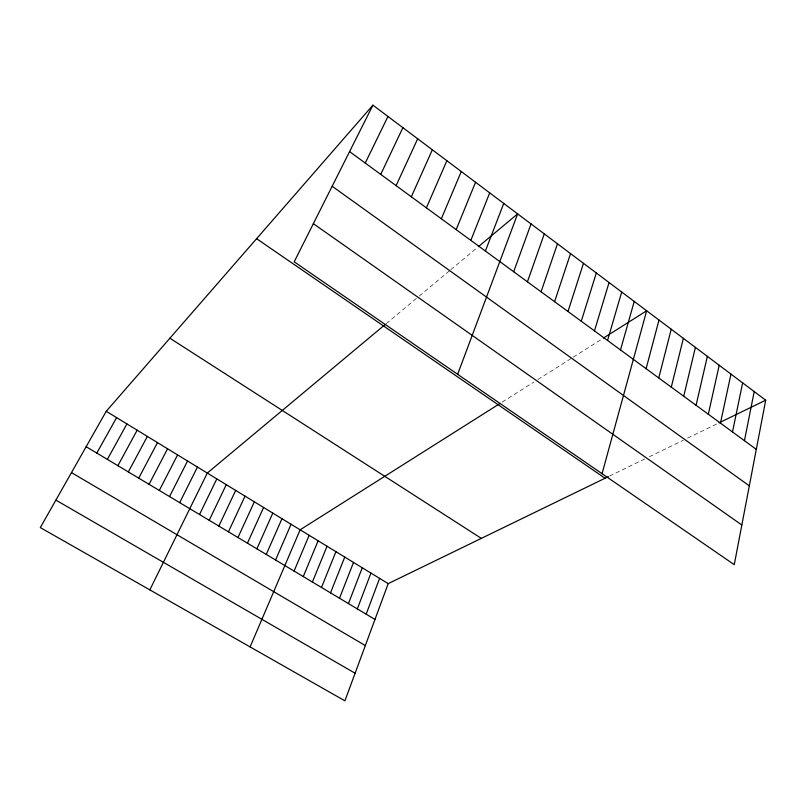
<?xml version="1.0" encoding="UTF-8"?>
<svg xmlns="http://www.w3.org/2000/svg" width="806" height="806" viewBox="0 0 806 806"><rect width="100%" height="100%" fill="white"/><g stroke="black" fill="none" stroke-linecap="round" stroke-linejoin="round"><path stroke-width="0.6" stroke-dasharray="4.03 3.02" d="M386.225 323.639L416.571 298.291M419.241 296.054L449.839 270.504M450.796 269.698L477.444 247.452M502.138 402.123L533.904 382.044M537.854 379.545L572.27 357.793M573.237 357.179L602.324 338.792M609.487 476.104L645.032 458.826M649.334 456.74L683.417 440.177M687.609 438.132L717.965 423.382"/><path stroke-width="1.21" d="M765.7 400.189L734.256 564.663L294.2 261.809L372.916 105.163L765.7 400.189L719.083 422.838M744.442 440.691L754.215 391.555M732.493 431.945L742.638 382.86M720.453 423.13L730.961 374.095M708.313 414.244L719.204 365.269M696.072 405.277L707.356 356.363M683.73 396.24L695.407 347.386M671.297 387.132L683.367 338.349M658.754 377.954L671.227 329.231M646.11 368.695L658.996 320.042M602.062 473.686L646.664 310.773L603.372 338.137M620.499 349.945L634.231 301.434M607.543 340.454L621.698 292.024M594.465 330.883L609.054 282.533M581.287 321.231L596.319 272.962M567.988 311.499L583.473 263.32M554.588 301.686L570.527 253.598M541.068 291.792L557.47 243.785M527.426 281.808L544.302 233.901M513.674 271.733L531.033 223.927M608.379 476.638L388.2 583.635L344.908 700.837L40.3 527.587L106.241 411.292L372.916 105.163M457.647 374.296L517.643 213.872L478.391 246.666M366.176 614.192L379.596 578.376M357.33 608.903L370.951 573.086M485.383 251.019L503.74 203.424M348.434 603.583L362.257 567.777M339.497 598.233L353.522 562.437M330.51 592.863L344.746 557.067M470.835 240.369L489.705 192.886M321.483 587.463L335.911 551.677M456.156 229.629L475.55 182.257M312.396 582.023L327.045 546.246M303.268 576.562L318.118 540.796M441.345 218.779L461.274 171.537M294.089 571.081L309.151 535.315M250.102 646.916L300.134 529.804L500.103 403.413M275.581 560.009L291.077 524.263M426.404 207.837L446.877 160.716M266.262 554.427L281.959 518.701M256.882 548.815L272.801 513.1M411.322 196.795L432.348 149.805M247.452 543.184L263.592 507.468M237.971 537.511L254.343 501.816M396.099 185.652L417.679 138.793M228.441 531.809L245.034 496.123M218.849 526.076L235.674 490.411M380.734 174.398L402.889 127.68M209.217 520.313L226.264 484.658M199.525 514.51L216.814 478.875M365.229 163.054L387.968 116.477M149.835 589.891L207.303 473.062L385.308 324.395M179.688 502.652L197.45 467.037M169.532 496.577L187.546 460.982M159.316 490.461L177.582 454.896M149.05 484.325L167.557 448.771M138.723 478.139L157.482 442.615M128.325 471.933L147.357 436.419M117.878 465.677L137.161 430.192M107.369 459.39L126.915 423.926M96.791 453.073L116.608 417.629M55.886 500.103L355.103 673.242M71.472 472.608L365.32 645.576M86.161 446.705L374.971 619.451M106.241 411.292L388.2 583.635M169.905 338.208L481.333 538.378M256.6 238.687L605.064 478.25M313.363 223.675L741.832 525.008M332.173 186.246L749.318 485.847M349.582 151.588L756.3 449.375"/></g></svg>
